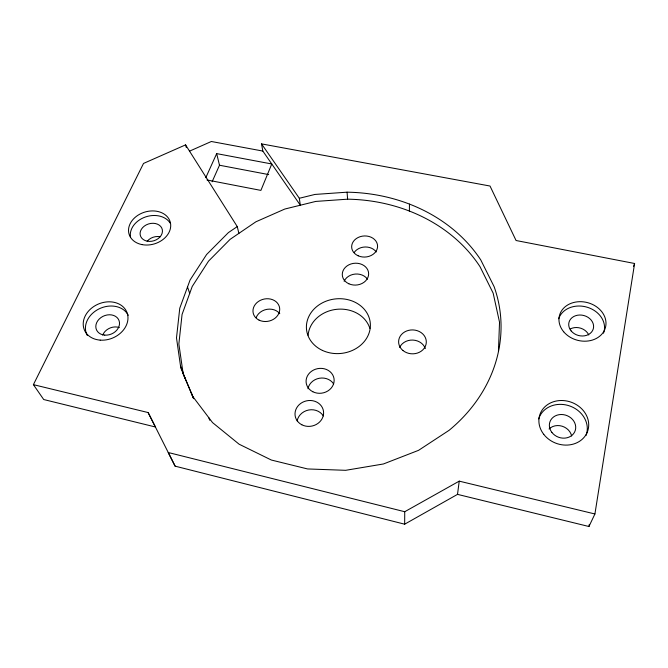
<?xml version="1.0" encoding="UTF-8"?>
<svg xmlns="http://www.w3.org/2000/svg" width="668" height="668" viewBox="0 0 668 668"><rect width="100%" height="100%" fill="white"/><g stroke="black" fill="none" stroke-linecap="round" stroke-linejoin="round"><path stroke-width="1" d="M404.733 511.721L168.236 452.512L175.116 466.155L404.666 524.188L404.733 511.721L459.225 481.144L594.921 513.976L634.6 263.493L516.063 240.513L490.02 186.03L261.53 143.879L262.833 151.06L300.324 205.218L299.322 198.279L261.53 143.879M409.392 211.055L409.459 204.091M498.437 351.518L499.53 322.218L493.168 293.177L479.991 266.641A160.829 138.042 -6.2 0 0 347.611 199.181L315.772 201.419L284.827 209.034L255.902 221.793L230.118 239.336L208.541 261.13L192.217 286.472L182.063 314.461L178.865 343.995L183.157 373.763L193.62 398.662L191.332 392.976M404.666 524.188L457.513 494.37L459.225 481.144M457.513 494.37L588.942 526.509L589.268 524.455M633.556 266.432L634.6 263.493M212.107 181.779L219.496 165.23L216.666 153.615L271.776 163.977L260.896 190.397L206.98 179.959M205.786 177.705L216.666 153.615M588.942 526.509L594.921 513.976M33.4 384.651L148.137 412.557L155.419 426.986L43.712 399.531L33.4 384.651L143.52 163.435L185.57 144.881L237.265 226.602L238.885 233.366M237.265 226.602L228.398 232.598L206.587 254.525L190.063 280.026L179.767 308.19L176.494 337.916L180.794 367.901L192.877 396.65L212.541 422.602L239.094 444.195L271.35 460.035L307.556 468.944L345.657 470.314L383.415 463.976L418.569 450.332L449.096 430.317A162.541 138.977 -6.2 0 0 494.111 286.647L480.785 259.961A162.541 138.977 -6.2 0 0 347.076 192.184L314.92 194.446L299.322 198.279M189.478 151.177L211.347 141.491L262.833 151.06M219.496 165.23L268.67 174.582M148.137 412.557L175.116 466.155M182.898 372.911L185.253 378.748M180.544 366.189L182.915 372.068M208.692 417.525L209.76 420.281M187.516 286.998L189.704 293.402M185.57 144.881L186.322 147.561M347.076 192.184L347.611 199.181M538.692 418.911A25.083 21.768 20 0 1 569.704 405.969A25.083 21.768 20 0 1 586.011 435.494M354.257 252.362A12.759 10.463 -3.5 0 1 376.268 251.978M549.063 428.998A13.093 11.423 20.7 0 1 562.172 426.217A13.093 11.423 20.7 0 1 571.649 436.004M147.319 241.123A11.156 8.742 -17.1 0 1 160.12 236.756M570.255 328.973A12.316 10.204 14.8 0 1 588.767 334.977M558.682 318.728A23.58 19.389 14.3 0 1 587.715 307.389A23.58 19.389 14.3 0 1 603.521 333.198M344.12 281.261A12.976 10.822 -4.3 0 1 355.217 274.055A12.976 10.822 -4.3 0 1 367.483 279.182M399.656 347.402A13.611 11.824 1.5 0 1 412.924 340.07A13.611 11.824 1.5 0 1 425.341 348.613M256.17 317.576A13.243 11.172 -12.4 0 1 267.075 309.317A13.243 11.172 -12.4 0 1 279.775 313.718M307.965 388.768A13.836 12.283 -9.4 0 1 319.246 378.272A13.836 12.283 -9.4 0 1 333.658 383.966M297.151 420.882A14.103 12.734 -12.1 0 1 308.7 410.002A14.103 12.734 -12.1 0 1 323.329 415.947M308.115 335.236A31.505 27.112 -6.2 0 1 336.505 309.334A31.505 27.112 -6.2 0 1 369.88 328.422M102.713 335.069A11.949 9.669 -23.4 0 1 119.33 327.554M130.485 237.073A21.326 16.55 -16.8 0 1 145.599 216.925A21.326 16.55 -16.8 0 1 170.449 223.496M87.316 335.486A22.854 18.353 -23 0 1 99.006 308.908A22.854 18.353 -23 0 1 128.264 315.271M100.175 340.129A23.021 18.428 -22.9 0 0 127.12 312.866A23.021 18.428 -22.9 0 0 89.504 310.019A23.021 18.428 -22.9 0 0 100.175 340.129M104.742 335.119A12.191 9.795 -23 0 0 119.079 320.69A12.191 9.795 -23 0 0 99.173 319.079A12.191 9.795 -23 0 0 104.742 335.119M543.752 434.35A25.275 21.885 19.7 0 0 586.629 433.565A25.275 21.885 19.7 0 0 561.011 400.508A25.275 21.885 19.7 0 0 543.752 434.35M358.173 255.802A12.976 10.554 -3.5 0 0 377.587 246.2A12.976 10.554 -3.5 0 0 358.106 237.507A12.976 10.554 -3.5 0 0 358.173 255.802M563.683 331.779A23.756 19.481 14.2 0 0 604.122 330.869A23.756 19.481 14.2 0 0 579.64 301.685A23.756 19.481 14.2 0 0 563.683 331.779M141.992 244.605A21.468 16.608 -16.8 0 0 170.474 222.995A21.468 16.608 -16.8 0 0 136.389 216.34A21.468 16.608 -16.8 0 0 141.992 244.605M551.877 432.405A13.385 11.615 20 0 0 574.589 432.096A13.385 11.615 20 0 0 561.137 414.502A13.385 11.615 20 0 0 551.877 432.405M147.185 241.165A11.381 8.826 -16.8 0 0 162.332 229.742A11.381 8.826 -16.8 0 0 144.296 226.118A11.381 8.826 -16.8 0 0 147.185 241.165M571.165 330.952A12.583 10.346 14.3 0 0 592.591 330.56A12.583 10.346 14.3 0 0 579.724 315.012A12.583 10.346 14.3 0 0 571.165 330.952M348.855 283.775A13.193 10.93 -4.3 0 0 368.644 273.855A13.193 10.93 -4.3 0 0 348.888 264.82A13.193 10.93 -4.3 0 0 348.855 283.775M402.921 350.491A13.853 11.957 1.3 0 0 425.925 344.755A13.853 11.957 1.3 0 0 408.54 330.384A13.853 11.957 1.3 0 0 402.921 350.491M259.084 320.131A13.469 11.289 -12.3 0 0 279.7 309.852A13.469 11.289 -12.3 0 0 260.228 300.4A13.469 11.289 -12.3 0 0 259.084 320.131M312.849 391.757A14.078 12.425 -9.3 0 0 334.15 380.585A14.078 12.425 -9.3 0 0 313.334 370.156A14.078 12.425 -9.3 0 0 312.849 391.757M301.844 424.781A14.362 12.892 -11.9 0 0 323.604 413.208A14.362 12.892 -11.9 0 0 302.479 402.336A14.362 12.892 -11.9 0 0 301.844 424.781M322.377 350.391A32.056 27.413 -6.2 0 0 370.389 325.249A32.056 27.413 -6.2 0 0 322.41 302.838A32.056 27.413 -6.2 0 0 322.377 350.391"/></g></svg>
